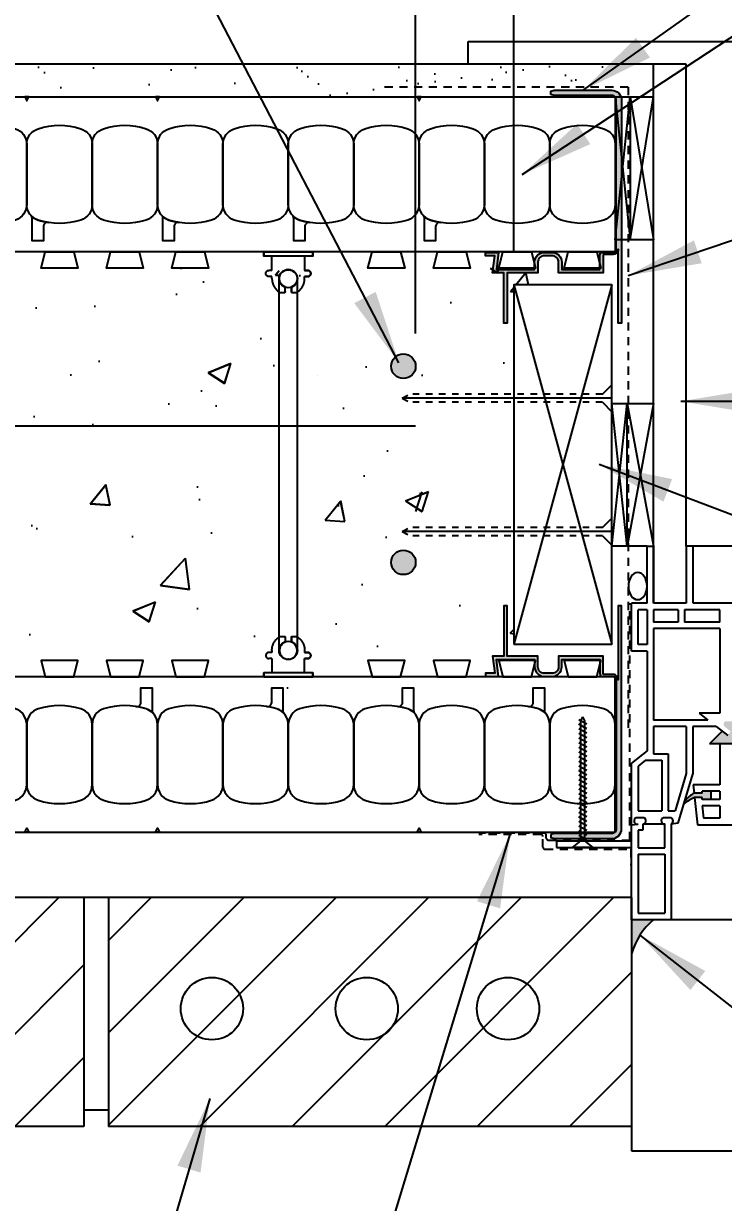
# Model space of a CAD drawing. Header units: inches. Extents: x 47.3 to 95.3, y 146.1 to 209.2.
# Drawn here: x 61.77 to 72.48, y 181.73 to 199.76 of the extents above; entities that cross this region are included whole.
import ezdxf

# ---------------------------------------------------------------- set-up
doc = ezdxf.new("R2010")
doc.units = ezdxf.units.IN
doc.header["$LTSCALE"] = 0.5
doc.header["$MEASUREMENT"] = 0
doc.linetypes.add('DASHED2', pattern=[0.375, 0.25, -0.125])
doc.linetypes.add('HIDDEN2', pattern=[0.1875, 0.125, -0.0625])
for name, color, linetype in [('HATCH', 12, 'Continuous'), ('LINE18', 9, 'Continuous'), ('line25', 2, 'Continuous'), ('LINE3', 3, 'Continuous'), ('LINE50', 5, 'Continuous'), ('LINE9', 9, 'Continuous'), ('TEXT', 4, 'Continuous')]:
    doc.layers.add(name, color=color, linetype=linetype)
doc.styles.add('DIM', font='romans.shx', dxfattribs={"width": 0.7})
doc.dimstyles.new('ext_12', dxfattribs={"dimscale": 12, "dimtxt": 0.075, "dimasz": 0.09375, "dimexe": 0.09375, "dimexo": 0.0625, "dimgap": 0.0625, "dimtad": 1, "dimdec": 1, "dimzin": 2, "dimdsep": 46, "dimlunit": 4, "dimtxsty": 'DIM', "dimcen": 0.09, "dimdle": 0.09375, "dimclrt": 4, "dimadec": 0, "dimazin": 0, "dimtfac": 1, "dimtdec": 1, "dimtmove": 2, "dimatfit": 3, "dimfxl": 0, "dimfrac": 2, "dimtolj": 1, "dimtzin": 0, "dimarcsym": 0})
doc.dimstyles.new('ext_8', dxfattribs={"dimscale": 8, "dimtxt": 0.09375, "dimasz": 0.09375, "dimexe": 0.09375, "dimexo": 0.0625, "dimgap": 0.0625, "dimtad": 1, "dimdec": 6, "dimzin": 3, "dimdsep": 46, "dimlunit": 4, "dimtxsty": 'DIM', "dimcen": 0.09, "dimdle": 0.09375, "dimclrt": 4, "dimadec": 0, "dimazin": 0, "dimtfac": 1, "dimtdec": 6, "dimtmove": 2, "dimatfit": 3, "dimfxl": 0, "dimfrac": 2, "dimtolj": 1, "dimtzin": 0, "dimarcsym": 0})

# ---------------------------------------------------------------- blocks, each defined once
blk = doc.blocks.new('*D3')
at = {"layer": 'Defpoints', "color": 0}
for p in [(69.271, 200.592), (69.271, 195.763), (67.771, 194.516)]:
    blk.add_point(p, dxfattribs=at)
at = {"layer": 'TEXT', "color": 0, "lineweight": -2}
for p, q in [((67.771, 195.016), (67.771, 201.342)), ((69.271, 196.263), (69.271, 201.342)), ((67.021, 200.592), (66.271, 200.592)), ((67.771, 200.592), (69.271, 200.592)), ((70.021, 200.592), (70.771, 200.592))]:
    blk.add_line(p, q, dxfattribs=at)
at = {"layer": 'TEXT', "color": 0}
for points in [[(67.021, 200.717), (67.021, 200.467), (67.771, 200.592)], [(70.021, 200.717), (70.021, 200.467), (69.271, 200.592)]]:
    blk.add_solid(points, dxfattribs=at)
at = {"layer": 'TEXT', "color": 4, "insert": (69.604, 202.903), "char_height": 0.75, "attachment_point": 5, "style": 'DIM'}
blk.add_mtext('\\A1;1 1/2"(38mm)\\PMIN. COVER', dxfattribs=at)
blk = doc.blocks.new('WEB_6_CENTRE_TOP')
for p, q in [((5.688, 0.141), (0, 0.141)), ((5.688, -0.141), (0, -0.141))]:
    blk.add_line(p, q)
for centre in [(0, 0), (5.688, 0)]:
    blk.add_circle(centre, 0.141)
blk = doc.blocks.new('Connector')
blk.add_point((0.271, 0))
at = {"layer": 'LINE9'}
for p, q in [((0, 0.375), (0, -0.375)), ((0.062, -0.375), (0.062, 0.375)), ((0.281, 0.25), (0.062, 0.25))]:
    blk.add_line(p, q, dxfattribs=at)
for points, weights in [([(0.007, 0.375), (0.004, 0.375), (0, 0.375)], [1, 0.972587069138, 0.950305488115]), ([(0.327, 0.343), (0.308, 0.343), (0.281, 0.317), (0.281, 0.297)], [1, 0.85355339, 0.85355339, 1]), ([(0.328, 0.343), (0.327, 0.343), (0.327, 0.343)], [1, 0.70710678, 1]), ([(0.375, 0.297), (0.375, 0.317), (0.348, 0.343), (0.329, 0.343)], [1, 0.85355339, 0.85355339, 1]), ([(0.406, 0.25), (0.546, 0.25), (0.619, 0.131)], [0.958404415409, 0.794674173519, 0.864651571113]), ([(0.619, 0.052), (0.612, 0.049), (0.604, 0.049)], [0.83615024178, 0.892081430621, 1]), ([(0.619, -0.131), (0.546, -0.25), (0.406, -0.25)], [0.864651574428, 0.794674169686, 0.958404415195]), ([(0.604, -0.049), (0.612, -0.049), (0.619, -0.052)], [1, 0.89208144177, 0.836150253337]), ([(0.281, -0.297), (0.281, -0.317), (0.308, -0.343), (0.327, -0.343)], [1, 0.85355339, 0.85355339, 1]), ([(0.327, -0.343), (0.281, -0.343), (0.281, -0.297)], [1, 0.70710678, 1]), ([(0.329, -0.343), (0.348, -0.343), (0.375, -0.317), (0.375, -0.297)], [1, 0.85355339, 0.85355339, 1]), ([(0.375, -0.297), (0.375, -0.343), (0.329, -0.343)], [1, 0.70710678, 1]), ([(0, -0.375), (0.004, -0.375), (0.007, -0.375)], [0.950305488115, 0.972587069138, 1])]:
    blk.add_rational_spline(points, weights, degree=2, dxfattribs=at)
for points, degree in [([(0, 0.375), (0.002, 0.375), (0.005, 0.375), (0.007, 0.375)], 3), ([(0.007, 0.375), (0.021, 0.375), (0.051, 0.375), (0.062, 0.375), (0.062, 0.375)], 3), ([(0.281, 0.25), (0.281, 0.297)], 1), ([(0.327, 0.343), (0.327, 0.343), (0.328, 0.343), (0.328, 0.343)], 3), ([(0.328, 0.343), (0.329, 0.343), (0.329, 0.343), (0.329, 0.343)], 3), ([(0.375, 0.25), (0.375, 0.297)], 1), ([(0.406, 0.25), (0.375, 0.25)], 1), ([(0.406, 0.25), (0.406, 0.25)], 1), ([(0.406, 0.25), (0.406, 0.25)], 1), ([(0.406, 0.25), (0.406, 0.25)], 1), ([(0.406, 0.25), (0.406, 0.25)], 1), ([(0.406, 0.25), (0.406, 0.25)], 1), ([(0.406, 0.25), (0.406, 0.25)], 1), ([(0.406, 0.25), (0.406, 0.25)], 1), ([(0.406, 0.25), (0.406, 0.25)], 1), ([(0.406, 0.25), (0.406, 0.25)], 1), ([(0.406, 0.25), (0.406, 0.25)], 1), ([(0.406, 0.25), (0.406, 0.25)], 1), ([(0.406, 0.25), (0.406, 0.25)], 1), ([(0.406, 0.25), (0.406, 0.25)], 1), ([(0.406, 0.25), (0.406, 0.25)], 1), ([(0.406, 0.25), (0.406, 0.25)], 1), ([(0.406, 0.25), (0.406, 0.25)], 1), ([(0.406, 0.25), (0.406, 0.25)], 1), ([(0.406, 0.25), (0.406, 0.25)], 1), ([(0.406, 0.25), (0.406, 0.25)], 1), ([(0.406, 0.25), (0.406, 0.25)], 1), ([(0.406, 0.25), (0.406, 0.25)], 1), ([(0.406, 0.25), (0.406, 0.25)], 1), ([(0.406, 0.25), (0.406, 0.25)], 1), ([(0.406, 0.25), (0.406, 0.25)], 1), ([(0.604, 0.049), (0.532, 0.049)], 1), ([(0.532, 0.049), (0.532, 0.049)], 1), ([(0.532, 0.049), (0.532, 0.049)], 1), ([(0.532, 0.049), (0.532, 0.049)], 1), ([(0.532, 0.049), (0.532, 0.049)], 1), ([(0.532, 0.049), (0.532, 0.049)], 1), ([(0.532, 0.049), (0.532, 0.049)], 1), ([(0.532, 0.049), (0.532, 0.049)], 1), ([(0.532, 0.049), (0.532, 0.049)], 1), ([(0.532, 0.049), (0.532, 0.049)], 1), ([(0.532, 0.049), (0.532, 0.049)], 1), ([(0.604, 0.049), (0.609, 0.049), (0.614, 0.05), (0.619, 0.052)], 3), ([(0.604, 0.049), (0.604, 0.049)], 1), ([(0.604, 0.049), (0.604, 0.049)], 1), ([(0.604, 0.049), (0.604, 0.049)], 1), ([(0.604, 0.049), (0.604, 0.049)], 1), ([(0.619, 0.131), (0.619, 0.052)], 1), ([(0.619, 0.131), (0.619, 0.131)], 1), ([(0.619, 0.131), (0.619, 0.131)], 1), ([(0.619, 0.131), (0.619, 0.131)], 1), ([(0.619, 0.131), (0.619, 0.131)], 1), ([(0.532, -0.049), (0.604, -0.049)], 1), ([(0.604, -0.049), (0.58, -0.049), (0.556, -0.049), (0.532, -0.049)], 3), ([(0.532, -0.049), (0.532, -0.049)], 1), ([(0.532, -0.049), (0.532, -0.049)], 1), ([(0.532, -0.049), (0.532, -0.049)], 1), ([(0.532, -0.049), (0.532, -0.049)], 1), ([(0.619, -0.052), (0.614, -0.05), (0.609, -0.049), (0.604, -0.049)], 3), ([(0.604, -0.049), (0.604, -0.049)], 1), ([(0.604, -0.049), (0.604, -0.049)], 1), ([(0.604, -0.049), (0.604, -0.049)], 1), ([(0.604, -0.049), (0.604, -0.049)], 1), ([(0.604, -0.049), (0.604, -0.049)], 1), ([(0.604, -0.049), (0.604, -0.049)], 1), ([(0.604, -0.049), (0.604, -0.049)], 1), ([(0.604, -0.049), (0.604, -0.049)], 1), ([(0.619, -0.052), (0.619, -0.131)], 1), ([(0.619, -0.131), (0.619, -0.131)], 1), ([(0.619, -0.131), (0.619, -0.131)], 1), ([(0.619, -0.131), (0.619, -0.131)], 1), ([(0.619, -0.131), (0.619, -0.131)], 1), ([(0.062, -0.25), (0.281, -0.25)], 1), ([(0.281, -0.297), (0.281, -0.25)], 1), ([(0.281, -0.25), (0.281, -0.297)], 1), ([(0.328, -0.343), (0.328, -0.343), (0.327, -0.343), (0.327, -0.343)], 3), ([(0.329, -0.343), (0.329, -0.343), (0.329, -0.343), (0.328, -0.343)], 3), ([(0.375, -0.25), (0.375, -0.297)], 1), ([(0.375, -0.297), (0.375, -0.25)], 1), ([(0.406, -0.25), (0.375, -0.25)], 1), ([(0.406, -0.25), (0.406, -0.25)], 1), ([(0.406, -0.25), (0.406, -0.25)], 1), ([(0.406, -0.25), (0.406, -0.25)], 1), ([(0.406, -0.25), (0.406, -0.25)], 1), ([(0.406, -0.25), (0.406, -0.25)], 1), ([(0.406, -0.25), (0.406, -0.25)], 1), ([(0.406, -0.25), (0.406, -0.25)], 1), ([(0.406, -0.25), (0.406, -0.25)], 1), ([(0.406, -0.25), (0.406, -0.25)], 1), ([(0.406, -0.25), (0.406, -0.25)], 1), ([(0.406, -0.25), (0.406, -0.25)], 1), ([(0.007, -0.375), (0.005, -0.375), (0.002, -0.375), (0, -0.375)], 3), ([(0.062, -0.375), (0.062, -0.375), (0.051, -0.375), (0.021, -0.375), (0.007, -0.375)], 3)]:
    blk.add_open_spline(points, degree=degree, dxfattribs=at)
for points, weights, knots in [([(0.062, 0.375), (0.062, 0.375), (0.046, 0.375), (0.03, 0.375), (0.007, 0.375)], [0.868718858569, 0.861102746415, 1, 0.861102734288, 0.868718859898], [0, 0, 0, 0.5, 0.5, 1, 1, 1]), ([(0.532, 0.049), (0.472, 0.203), (0.333, 0.113), (0.157, 0), (0.333, -0.113), (0.472, -0.203), (0.532, -0.049)], [0.899508922286, 0.599718215298, 1, 0.54226024, 1, 0.599718224335, 0.899508908749], [0, 0, 0, 0.318112, 0.318112, 0.681888, 0.681888, 1, 1, 1]), ([(0.007, -0.375), (0.03, -0.375), (0.046, -0.375), (0.062, -0.375), (0.062, -0.375)], [0.868718859319, 0.861102739573, 1, 0.861102742958, 0.868718858948], [0, 0, 0, 0.5, 0.5, 1, 1, 1])]:
    blk.add_rational_spline(points, weights, degree=2, knots=knots, dxfattribs=at)
blk = doc.blocks.new('Easy-Buck')
at = {"layer": 'LINE9'}
blk.add_hatch(color=256, dxfattribs=at).paths.add_polyline_path([(-0.958, -2.402), (-0.958, -2.452), (-0.908, -2.467), (-0.028, -2.467, 0.414214), (0.122, -2.317), (0.122, 1.093), (0.072, 1.093), (0.072, -0.038, 0.414214), (-0.008, 0.043), (-0.158, 0.043), (-0.158, 0.323), (-0.842, 0.323), (-0.842, 0.162, -0.414214), (-0.942, 0.062), (-1.058, 0.062, -0.414214), (-1.158, 0.162), (-1.158, 0.323), (-1.628, 0.323), (-1.628, 1.093), (-1.678, 1.093), (-1.678, 0.323), (-1.85, 0.323), (-1.815, 0.062), (-1.958, 0.062), (-1.958, 0.012), (-1.758, 0.012), (-1.792, 0.273), (-1.208, 0.273), (-1.208, 0.162, 0.414214), (-1.058, 0.012), (-0.942, 0.012, 0.414214), (-0.792, 0.162), (-0.792, 0.273), (-0.208, 0.273), (-0.208, 0.053, 0.184483), (-0.192, 0.012), (-0.008, 0.012, -0.414214), (0.042, -0.038), (0.042, -2.317, -0.414214), (-0.028, -2.388), (-0.908, -2.388)])
blk.add_lwpolyline([(-0.958, -2.402), (-0.958, -2.452), (-0.908, -2.467), (-0.028, -2.467, 0.414214), (0.122, -2.317), (0.122, 1.093), (0.072, 1.093), (0.072, -0.038, 0.414214), (-0.008, 0.043), (-0.148, 0.043, -0.414214), (-0.158, 0.053), (-0.158, 0.323), (-0.842, 0.323), (-0.842, 0.162, -0.414214), (-0.942, 0.062), (-1.058, 0.062, -0.414214), (-1.158, 0.162), (-1.158, 0.323), (-1.628, 0.323), (-1.628, 1.093), (-1.678, 1.093), (-1.678, 0.323), (-1.85, 0.323), (-1.815, 0.062), (-1.958, 0.062), (-1.958, 0.012), (-1.758, 0.012), (-1.792, 0.273), (-1.208, 0.273), (-1.208, 0.162, 0.414214), (-1.058, 0.012), (-0.942, 0.012, 0.414214), (-0.792, 0.162), (-0.792, 0.273), (-0.208, 0.273), (-0.208, 0.053, 0.184483), (-0.192, 0.012), (-0.008, 0.012, -0.414214), (0.042, -0.038), (0.042, -2.317, -0.414214), (-0.028, -2.388), (-0.908, -2.388)], format="xyb", close=True, dxfattribs=at)

msp = doc.modelspace()

# ---------------------------------------------------------------- hatches: boundary and pattern name
at = {"layer": 'HATCH'}
h = msp.add_hatch(dxfattribs=at)
h.set_pattern_fill('AR-SAND', color=256, scale=0.5, style=0)
h.set_pattern_definition([(37.5, (15.678, 40.5089), (-0.0314967, 0.963412), [0, -0.76, 0, -0.85, 0, -0.8125]), (7.5, (15.678, 40.5089), (0.884888, 1.411073), [0, -0.41, 0, -0.685, 0, -0.2625]), (327.5, (15.063, 40.5089), (1.557071, 0.0028295), [0, -0.25, 0, -0.9, 0, -1.175]), (317.5, (15.063, 40.5089), (1.503063, 0.438838), [0, -0.125, 0, -0.59, 0, -0.675])])
h.paths.add_polyline_path([(70.7110623, 199.141024), (56.4151831, 199.141024), (56.4151831, 198.641024), (69.8253142, 198.641024), (70.7110623, 198.641024)])
h.paths.add_polyline_path([(56.4151831, 199.141024), (49.2003142, 199.141024), (49.2003142, 198.641024), (56.4151831, 198.641024)])
h = msp.add_hatch(dxfattribs=at)
h.set_pattern_fill('AR-CONC', color=256, scale=0.5, angle=1, style=0)
h.set_pattern_definition([(51, (15.678, 40.509), (3.59123, -0.251123), [0.375, -4.125]), (356, (15.678, 40.509), (-0.75929, 3.74828), [0.3, -3.3]), (101.4514, (15.9772, 40.488), (2.831944, 3.497155), [0.3187, -3.50571]), (47.1842, (15.6605, 41.5087), (5.34984, -0.73434), [0.5625, -6.1875]), (97.6356, (16.1063, 41.4475), (4.5876, 4.9514), [0.47805, -5.25856]), (352.1842, (15.6605, 41.5087), (4.5876, 4.95141), [0.45, -4.95]), (22, (16.1648, 41.2675), (3.019214, -1.9607), [0.375, -4.125]), (327, (16.1648, 41.2675), (1.15311, 3.64643), [0.3, -3.3]), (72.4514, (16.4164, 41.104), (4.17233, 1.68573), [0.3187, -3.50571]), (38.5, (15.678, 40.5089), (0.031741, 1.665277), [0, -3.26, 0, -3.35, 0, -3.3125]), (8.5, (15.678, 40.5089), (1.28073, 1.994714), [0, -1.91, 0, -3.185, 0, -1.2625]), (328.5, (14.5631, 40.4894), (2.670674, -0.066175), [0, -1.25, 0, -3.9, 0, -5.175]), (318.5, (14.0632, 40.4807), (2.90675, 0.55134), [0, -1.625, 0, -2.59, 0, -3.675])])
h.paths.add_polyline_path([(68.7003142, 191.516024, -1), (67.9503142, 191.516024, -1)], flags=16)
h.paths.add_polyline_path([(67.9503142, 194.516024, -1), (68.7003142, 194.516024, -1)], flags=16)
h.paths.add_polyline_path([(57.9661912, 192.4327597), (57.9661912, 190.016024), (65.6849412, 190.016024), (65.6849412, 192.4327597)])
h.paths.add_polyline_path([(57.9661912, 193.5992884), (57.9661912, 192.4327597), (65.6849412, 192.4327597), (65.6849412, 192.6683897, -0.3056146846), (65.4505662, 193.016024, -0.3056146846), (65.6849412, 193.3636583), (65.6849412, 193.5992884)])
h.paths.add_polyline_path([(65.6849412, 193.5992884), (65.6849412, 196.016024), (57.9661912, 196.016024), (57.9661912, 193.5992884)])
h.paths.add_polyline_path([(57.6849412, 193.5992884), (57.6849412, 196.016024), (49.9661912, 196.016024), (49.9661912, 193.5992884)])
h.paths.add_polyline_path([(57.6849412, 192.4327597), (57.6849412, 193.5992884), (49.9661912, 193.5992884), (49.9661912, 193.3636583, -0.3056146846), (50.2005662, 193.016024, -0.3056146846), (49.9661912, 192.6683897), (49.9661912, 192.4327597)])
h.paths.add_polyline_path([(57.6849412, 190.016024), (57.6849412, 192.4327597), (49.9661912, 192.4327597), (49.9661912, 190.016024)])
h.paths.add_polyline_path([(49.6849412, 192.4327597), (49.2003142, 192.4327597), (49.2003142, 190.016024), (49.6849412, 190.016024)])
h.paths.add_polyline_path([(49.6849412, 196.016024), (49.2003142, 196.016024), (49.2003142, 193.5992884), (49.6849412, 193.5992884)])
edge = h.paths.add_edge_path()
edge.add_line((69.8253142, 190.2634859), (69.2707406, 190.2634859))
edge.add_line((69.2707406, 190.2634859), (69.2707406, 190.9210239))
edge.add_line((69.2707406, 190.9210239), (69.1115705, 190.9210183))
edge.add_line((69.1115705, 190.9210183), (68.8877, 191.0022365))
edge.add_line((68.8877, 191.0022365), (69.1121104, 191.0834546))
edge.add_line((69.1121104, 191.0834546), (69.2707406, 191.0834601))
edge.add_line((69.2707406, 191.0834601), (69.2707406, 194.8027538))
edge.add_line((69.2707406, 194.8027538), (69.1115705, 194.8027483))
edge.add_line((69.1115705, 194.8027483), (68.8877, 194.8839664))
edge.add_line((68.8877, 194.8839664), (69.1121104, 194.9651845))
edge.add_line((69.1121104, 194.9651845), (69.2707406, 194.9651901))
edge.add_line((69.2707406, 194.9651901), (69.2707406, 195.7634859))
edge.add_line((69.2707406, 195.7634859), (69.8253142, 195.7634859))
edge.add_line((69.8253142, 195.7634859), (69.8253142, 196.016024))
edge.add_line((69.8253142, 196.016024), (65.9661912, 196.016024))
edge.add_line((65.9661912, 196.016024), (65.9661912, 193.3636583))
edge.add_arc((65.8255662, 193.016024), 0.375, -67.97568716, 67.97568716, ccw=False)
edge.add_line((65.9661912, 192.6683897), (65.9661912, 190.016024))
edge.add_line((65.9661912, 190.016024), (69.8253142, 190.016024))
edge.add_line((69.8253142, 190.016024), (69.8253142, 190.2634859))
h = msp.add_hatch(dxfattribs=at)
h.set_pattern_fill('ANSI31', color=256, scale=8, style=0)
h.set_pattern_definition([(45, (15.4254, 40.5063), (-0.707107, 0.707107), [])])
h.paths.add_polyline_path([(62.6977761, 186.3884859), (54.6977761, 186.3884859), (54.6977761, 182.8884859), (62.6977761, 182.8884859)])
h.paths.add_polyline_path([(65.8006365, 186.3884859), (63.0727761, 186.3884859), (63.0727761, 182.8884859), (65.2436402, 182.8884859)])
h.paths.add_polyline_path([(71.0727761, 185.433215), (70.6595068, 186.1057344), (70.4845898, 186.3884859), (65.8006365, 186.3884859), (65.2436402, 182.8884859), (71.0727761, 182.8884859)])
h.paths.add_polyline_path([(71.0727761, 186.3884859), (70.4845898, 186.3884859), (70.6595068, 186.1057344), (71.0727761, 185.433215)])
h.paths.add_polyline_path([(49.2003142, 186.3884859), (49.2003142, 182.8884859), (54.3227761, 182.8884859), (54.3227761, 186.3884859)])
h = msp.add_hatch(color=7, dxfattribs=at)
h.dxf.hatch_style = 1
h.paths.add_polyline_path([(71.4105036, 186.0511913), (71.0727761, 186.0511839), (71.0727761, 185.5272105, -0.1516383051)])
at = {"layer": 'LINE3'}
for points in [[(67.7707406, 194.516024, 1), (67.3957406, 194.516024, 1)], [(67.7707406, 191.516024, 1), (67.3957406, 191.516024, 1)]]:
    msp.add_hatch(color=256, dxfattribs=at).paths.add_polyline_path(points)
at = {"layer": 'LINE9'}
h = msp.add_hatch(color=0, dxfattribs=at)
h.paths.add_polyline_path([(75.08181, 187.7452195, 0.5043242544), (75.0834626, 187.8293488), (74.9951728, 187.8983355), (75.2189236, 187.8983355), (75.336417, 188.0158289), (74.586041, 188.0158289), (74.7035344, 187.8983355), (74.8389228, 187.8983355), (74.7500525, 187.8288952, 0.4999166542), (74.7522856, 187.7452195)])
h.paths.add_polyline_path([(75.4107504, 188.8908289), (75.2556459, 189.0459333), (75.2556459, 189.0158289), (75.1556459, 189.0158289), (75.1556459, 189.0783289), (74.9993959, 189.0783289), (74.9993959, 189.0158289), (74.8993959, 189.0158289), (74.8993959, 189.0459333), (74.7442915, 188.8908289)])
h.paths.add_polyline_path([(74.4762709, 189.9845789), (74.3806459, 190.0802039), (74.3806459, 190.0470789), (74.2806459, 190.0470789), (74.2806459, 190.1095789), (74.2806459, 190.3220789), (74.0714961, 190.3220789), (74.0714961, 190.2078114), (74.1310045, 190.2424686), (74.1813309, 190.1560553), (74.0341134, 190.0703171), (73.9483752, 189.9845789)])
h.paths.add_polyline_path([(73.1599287, 188.7408289), (72.9274142, 188.9733434), (72.7898162, 188.8658289), (72.7456713, 188.9313355), (72.8345416, 189.0007758, 0.4999166542), (72.8323085, 189.0844516), (72.5027841, 189.0844516, 0.5043242544), (72.5011315, 189.0003222), (72.5894213, 188.9313355), (72.5452764, 188.8658289), (72.4572821, 188.9345847), (72.2635262, 188.7408289), (72.4214611, 188.7408289)])
h.paths.add_polyline_path([(72.2866076, 187.8908289), (72.2866076, 188.0158289), (72.1517541, 188.0158289), (72.1517541, 187.9845789), (72.0308393, 187.9845789, 0.0777667154), (71.8909884, 187.8756034), (71.8771323, 187.8290445, -0.0313551349), (72.0374083, 187.9220789), (72.1517541, 187.9220789), (72.1517541, 187.8908289)])

# ---------------------------------------------------------------- linework, layer by layer
at = {"layer": 'HATCH', "color": 6, "linetype": 'DASHED2'}
for p, q in [((71.0217318, 198.786299), (67.2563976, 198.786299)), ((71.0217318, 198.786299), (71.0217318, 188.8908406)), ((71.0484105, 187.2689332), (71.0484105, 190.8908406)), ((69.687416, 187.3544158), (68.739725, 187.3544158)), ((69.7374452, 187.3740864), (68.7530702, 187.3740864)), ((69.7686952, 187.3001832), (69.7686952, 187.3428364)), ((69.718666, 187.159206), (69.718666, 187.3231658)), ((69.7999452, 187.2689332), (71.0484105, 187.2689332)), ((69.749916, 187.127956), (71.0625786, 187.127956)), ((71.0625786, 187.127956), (71.0625786, 186.877956))]:
    msp.add_line(p, q, dxfattribs=at)
at = {"layer": 'HATCH'}
for p, q in [((70.8227761, 198.6384859), (71.0537649, 196.4509859)), ((70.8227761, 196.4509859), (71.0537649, 198.6384859)), ((71.0537649, 198.6384859), (71.4097538, 196.4509859)), ((71.0537649, 196.4509859), (71.4097538, 198.6384859)), ((64.1823143, 196.0120146), (64.1823143, 196.0120146)), ((65.6268593, 195.9090737), (65.6849412, 195.9807989)), ((65.6268593, 195.9090737), (65.6849412, 195.9050122)), ((65.9978556, 195.9004584), (65.9978556, 195.9004584)), ((64.5241644, 195.8049297), (64.5241644, 195.8049297)), ((69.2707406, 195.7634859), (70.7707406, 190.2634859)), ((70.7707406, 195.7634859), (69.2707406, 190.2634859)), ((64.1088353, 195.6181424), (64.1088353, 195.6181424)), ((61.9635159, 195.4081268), (61.9635159, 195.4081268)), ((62.8602028, 195.431533), (62.8602028, 195.431533)), ((65.3993674, 194.9352571), (65.3993674, 194.9352571)), ((62.9266941, 194.590889), (62.9266941, 194.590889)), ((64.5955684, 194.4175443), (64.9432624, 194.5580217)), ((64.8472889, 194.2541142), (64.943382, 194.5579833)), ((62.492616, 194.3839184), (62.492616, 194.3839184)), ((64.5955685, 194.4175442), (64.8471696, 194.2541525)), ((65.597368, 194.5247142), (65.597368, 194.5247142)), ((66.2744143, 194.3765172), (66.2744143, 194.3765172)), ((67.011985, 194.5037737), (67.011985, 194.5037737)), ((64.4924234, 194.1396528), (64.4924234, 194.1396528)), ((70.7707406, 194.0270308), (67.564187, 194.0270308)), ((63.9924943, 193.9377658), (63.9924943, 193.9377658)), ((64.7171254, 193.9057442), (64.7171254, 193.9057442)), ((66.6631682, 193.871591), (66.6631682, 193.871591)), ((71.0037649, 191.7658406), (70.7707406, 193.9458127)), ((70.7707406, 191.7658406), (71.0037649, 193.9458127)), ((71.0037649, 193.9458127), (71.4097538, 191.7658406)), ((71.4097538, 193.9458127), (71.0037649, 191.7658406)), ((61.9317749, 193.7428499), (61.9317749, 193.7428499)), ((62.8281051, 193.6234282), (62.8281051, 193.6234282)), ((67.3391627, 193.2190711), (67.3391627, 193.2190711)), ((66.9802439, 192.8384968), (66.9802439, 192.8384968)), ((62.8117957, 192.4327597), (63.0309126, 192.7033466)), ((63.0858359, 192.4327597), (63.031031, 192.7033091)), ((64.4324113, 192.6677324), (64.4324113, 192.6677324)), ((67.6147825, 192.4568437), (67.9624764, 192.5973212)), ((67.7737748, 192.2934113), (67.8698678, 192.5972804)), ((67.8350433, 192.5684124), (67.8350433, 192.5684124)), ((62.7949175, 192.4119168), (62.8117957, 192.4327597)), ((62.7949176, 192.4119168), (63.0941868, 192.3909899)), ((63.0943048, 192.3909524), (63.0858359, 192.4327597)), ((64.4606824, 192.474376), (64.4606824, 192.474376)), ((66.3861481, 192.1607935), (66.6221432, 192.4522233)), ((66.6855351, 192.1398263), (66.6222613, 192.452183)), ((67.6147825, 192.4568437), (67.8663837, 192.293452)), ((66.5864107, 192.381803), (66.5864107, 192.381803)), ((61.9000339, 192.0775731), (61.9000339, 192.0775731)), ((61.9764433, 192.0323709), (61.9764433, 192.0323709)), ((66.3861481, 192.1607935), (66.6854174, 192.1398666)), ((63.4363952, 191.91103), (63.4363952, 191.91103)), ((64.6471171, 191.9661961), (64.6471171, 191.9661961)), ((67.317791, 191.9000214), (67.317791, 191.9000214)), ((70.7707406, 191.9864685), (67.564187, 191.9864685)), ((63.8656251, 191.16333), (64.2479247, 191.5759477)), ((64.3115633, 191.1020847), (64.2480435, 191.5758973)), ((63.8656251, 191.16333), (64.3114448, 191.1021351)), ((66.9485029, 191.17322), (66.9485029, 191.17322)), ((63.4424551, 190.7711141), (63.7901491, 190.9115915)), ((63.4424552, 190.771114), (63.6940563, 190.6077223)), ((63.6941728, 190.6076849), (63.7902658, 190.911554)), ((64.4289413, 190.8090991), (64.4289413, 190.8090991)), ((61.8682929, 190.4122962), (61.8682929, 190.4122962)), ((66.5543131, 190.5736982), (66.5543131, 190.5736982)), ((65.3056806, 190.3870888), (65.3056806, 190.3870888)), ((67.1848236, 190.2326038), (67.1848236, 190.2326038))]:
    msp.add_line(p, q, dxfattribs=at)
at = {"layer": 'HATCH', "color": 6, "linetype": 'DASHED2'}
for centre, start, end in [((69.687416, 187.3231658), 0, 90), ((69.7374452, 187.3428364), 0, 90), ((69.749916, 187.159206), 180, 270), ((69.7999452, 187.3001832), 180, 270)]:
    msp.add_arc(centre, 0.03125, start, end, dxfattribs=at)
at = {"layer": 'HATCH'}
msp.add_arc((72.085642, 185.2452062), 1.0513913, 129.95143272, 164.44161627, dxfattribs=at)
at = {"layer": 'LINE18'}
for p, q in [((70.6270224, 194.0895308), (70.7707406, 194.233249)), ((70.6270224, 193.9645308), (70.7707406, 193.8208127)), ((70.6270224, 192.0489685), (70.7707406, 192.1926867)), ((70.6270224, 191.9239685), (70.7707406, 191.7802504))]:
    msp.add_line(p, q, dxfattribs=at)
at = {"layer": 'LINE18', "linetype": 'HIDDEN2'}
for p, q in [((67.564187, 194.0270308), (67.6836956, 194.0895308)), ((67.564187, 194.0270308), (67.6836956, 193.9645308)), ((70.6270224, 194.0895308), (67.6836956, 194.0895308)), ((70.6270224, 193.9645308), (67.6836956, 193.9645308)), ((67.564187, 191.9864685), (67.6836956, 192.0489685)), ((70.6270224, 192.0489685), (67.6836956, 192.0489685)), ((67.564187, 191.9864685), (67.6836956, 191.9239685)), ((70.6270224, 191.9239685), (67.6836956, 191.9239685))]:
    msp.add_line(p, q, dxfattribs=at)
at = {"layer": 'line25'}
for p, q in [((70.8227761, 196.2634859), (49.1977761, 196.2634859)), ((70.8227761, 189.7634859), (49.2003142, 189.7634859)), ((65.8020254, 189.5950316), (65.8227761, 189.5950316)), ((71.0727761, 186.3884859), (49.2003142, 186.3884859)), ((62.6977761, 186.3884859), (62.6977761, 182.8884859)), ((63.0727761, 186.3884859), (63.0727761, 182.8884859)), ((63.0727761, 186.3884859), (63.0727761, 182.8884859)), ((71.0727761, 186.3884859), (71.0727761, 182.8884859)), ((63.0727761, 183.1384859), (62.6977761, 183.1384859)), ((62.6977761, 182.8884859), (54.6977761, 182.8884859)), ((71.0727761, 182.8884859), (63.0727761, 182.8884859))]:
    msp.add_line(p, q, dxfattribs=at)
for points in [[(62.5416101, 196.2634859), (62.6039421, 196.0134859), (62.0416101, 196.0134859), (62.1039421, 196.2634859)], [(63.5416101, 196.2634859), (63.6039421, 196.0134859), (63.0416101, 196.0134859), (63.1039421, 196.2634859)], [(64.5416101, 196.2634859), (64.6039421, 196.0134859), (64.0416101, 196.0134859), (64.1039421, 196.2634859)], [(67.5416101, 196.2634859), (67.6039421, 196.0134859), (67.0416101, 196.0134859), (67.1039421, 196.2634859)], [(68.5416101, 196.2634859), (68.6039421, 196.0134859), (68.0416101, 196.0134859), (68.1039421, 196.2634859)], [(69.5416101, 196.2634859), (69.6039421, 196.0134859), (69.0416101, 196.0134859), (69.1039421, 196.2634859)], [(70.5416101, 196.2634859), (70.6039421, 196.0134859), (70.0416101, 196.0134859), (70.1039421, 196.2634859)], [(69.2707406, 190.2634859), (70.7707406, 190.2634859), (70.7707406, 195.7634859), (69.2707406, 195.7634859)], [(62.5416101, 189.7634859), (62.6039421, 190.0134859), (62.0416101, 190.0134859), (62.1039421, 189.7634859)], [(63.5416101, 189.7634859), (63.6039421, 190.0134859), (63.0416101, 190.0134859), (63.1039421, 189.7634859)], [(64.5416101, 189.7634859), (64.6039421, 190.0134859), (64.0416101, 190.0134859), (64.1039421, 189.7634859)], [(67.5416101, 189.7634859), (67.6039421, 190.0134859), (67.0416101, 190.0134859), (67.1039421, 189.7634859)], [(68.5416101, 189.7634859), (68.6039421, 190.0134859), (68.0416101, 190.0134859), (68.1039421, 189.7634859)], [(69.5416101, 189.7634859), (69.6039421, 190.0134859), (69.0416101, 190.0134859), (69.1039421, 189.7634859)], [(70.5416101, 189.7634859), (70.6039421, 190.0134859), (70.0416101, 190.0134859), (70.1039421, 189.7634859)]]:
    msp.add_lwpolyline(points, close=True, dxfattribs=at)
for centre in [(64.654374, 184.6901147), (67.0234833, 184.6901147), (69.1834473, 184.6901147)]:
    msp.add_circle(centre, 0.4765505, dxfattribs=at)
at = {"layer": 'LINE3'}
msp.add_line((67.7707406, 193.5992884), (49.8826748, 193.5992884), dxfattribs=at)
for centre in [(67.5832406, 194.516024), (67.5832406, 191.516024)]:
    msp.add_circle(centre, 0.1875, dxfattribs=at)
at = {"layer": 'LINE50'}
for p, q in [((49.1977761, 198.6384859), (70.8227761, 198.6384859)), ((70.8227761, 198.6384859), (70.8227761, 196.2634859)), ((70.8227761, 187.3884859), (70.8227761, 189.7634859)), ((49.1977761, 187.3884859), (70.8227761, 187.3884859))]:
    msp.add_line(p, q, dxfattribs=at)
at = {"layer": 'LINE9'}
for p, q in [((68.5753142, 199.4822359), (79.8396019, 199.4822359)), ((68.5753142, 199.141024), (68.5753142, 199.4822359)), ((49.2003142, 199.141024), (71.9097538, 199.141024)), ((71.4097538, 190.8908406), (71.4097538, 199.1384859)), ((71.9097538, 191.7658406), (71.9097538, 199.1384859)), ((70.8227761, 198.6384859), (71.4097538, 198.6384859)), ((71.0537649, 198.6384859), (71.0537649, 196.4509859)), ((71.4097538, 196.4509859), (70.8227761, 196.4509859)), ((70.7707406, 193.9458127), (71.4097538, 193.9458127)), ((71.0037649, 191.7658406), (71.0037649, 193.9458127)), ((71.3097538, 191.7658406), (70.7707406, 191.7658406)), ((71.3097538, 190.8908406), (71.3097538, 191.7658406)), ((71.3097538, 191.7658406), (71.4097538, 191.7658406)), ((71.4097538, 191.7658406), (71.4097538, 190.8908406)), ((71.9097538, 191.7658406), (71.9097538, 190.8908406)), ((72.0097538, 191.7658406), (71.9097538, 191.7658406)), ((71.9097538, 191.7658406), (71.9097538, 190.8908406)), ((79.8396019, 191.7661422), (72.0097538, 191.7658406)), ((72.0097538, 191.7658406), (72.0097538, 190.8908406)), ((71.0727761, 190.1595906), (71.0727761, 190.8908406)), ((71.3097538, 190.8908406), (71.0727761, 190.8908406)), ((71.1727761, 190.2595906), (71.1727761, 190.7908406)), ((71.3097538, 190.7908406), (71.1727761, 190.7908406)), ((71.3097538, 190.7908406), (71.3097538, 190.2595906)), ((71.9097538, 190.8908406), (71.4097538, 190.8908406)), ((71.7847538, 190.7908406), (71.4097538, 190.7908406)), ((71.4097538, 190.7908406), (71.4097538, 190.6033406)), ((71.7847538, 190.7908406), (71.7847538, 190.6033406)), ((72.4214611, 190.7908406), (71.8847538, 190.7908406)), ((71.8847538, 190.7908406), (71.8847538, 190.6033406)), ((73.7847538, 190.8908406), (72.0134165, 190.8908406)), ((72.4214611, 190.6033406), (72.4214611, 190.7908406)), ((71.7847538, 190.6033406), (71.4097538, 190.6033406)), ((72.4214611, 190.6033406), (71.8847538, 190.6033406)), ((72.4214611, 190.5033406), (71.4097538, 190.5033406)), ((71.4097538, 190.5033406), (71.4097538, 189.1033406)), ((71.4097538, 190.5033406), (71.4097538, 190.1595906)), ((72.4214611, 190.5033406), (72.4214611, 189.2093332)), ((71.3097538, 190.2595906), (71.1727761, 190.2595906)), ((71.3097538, 190.1595906), (71.0727761, 190.1595906)), ((71.3097538, 190.1595906), (71.3097538, 188.6349828)), ((70.2969422, 189.0932344), (70.3281922, 189.1557344)), ((70.3594422, 189.0932344), (70.3281922, 189.1557344)), ((72.4214611, 189.2093332), (72.1056565, 189.2093332)), ((72.1056565, 189.2093332), (72.2413069, 189.1033406)), ((70.3906922, 189.0432937), (70.2656922, 189.1101273)), ((70.3906922, 188.972421), (70.2656922, 189.0392547)), ((70.3906922, 188.9015483), (70.2656922, 188.968382)), ((70.2969422, 187.2557344), (70.2969422, 189.0932344)), ((70.3594422, 187.2557344), (70.3594422, 189.0932344)), ((72.2413069, 189.1033406), (71.4097538, 189.1033406)), ((71.9097538, 189.0033406), (71.4097538, 189.0033406)), ((71.4097538, 189.0033406), (71.4097538, 188.5889541)), ((71.9097538, 189.0033406), (71.9097538, 188.2892415)), ((72.3692878, 189.0033406), (72.0097538, 189.0033406)), ((72.0097538, 189.0033406), (72.0097538, 188.274677)), ((72.3692878, 189.0033406), (72.5452764, 188.8658289)), ((70.3906922, 188.8306757), (70.2656922, 188.8975093)), ((70.3906922, 188.759803), (70.2656922, 188.8266367)), ((70.3906922, 188.759803), (70.2656922, 188.8266367)), ((72.4572821, 188.9345847), (72.2635262, 188.7408289)), ((70.3906922, 188.6889303), (70.2656922, 188.755764)), ((70.3906922, 188.6180577), (70.2656922, 188.6848913)), ((70.3906922, 188.547185), (70.2656922, 188.6140187)), ((71.3097538, 188.6349828), (71.0727761, 188.4456747)), ((72.4214611, 188.7408289), (72.2635262, 188.7408289)), ((73.9214611, 188.7408289), (72.4214611, 188.7408289)), ((72.4214611, 188.7408289), (72.4214611, 188.1158289)), ((70.3906922, 188.4763123), (70.2656922, 188.543146)), ((70.3906922, 188.4054397), (70.2656922, 188.4722733)), ((71.0727761, 187.2557344), (71.0727761, 188.4456747)), ((71.2871732, 188.4889541), (71.1727761, 188.3975688)), ((71.2871732, 188.4889541), (71.5347538, 188.4889541)), ((71.4097538, 188.5889541), (71.6347538, 188.5889541)), ((71.5347538, 188.4889541), (71.5347538, 187.7134859)), ((71.6347538, 188.5889541), (71.6347538, 187.7134859)), ((70.3906922, 188.334567), (70.2656922, 188.4014007)), ((70.3906922, 188.2636943), (70.2656922, 188.330528)), ((70.3906922, 188.1928217), (70.2656922, 188.2596553)), ((71.1727761, 188.3975688), (71.1727761, 187.7134859)), ((71.9097538, 188.2892415), (71.7384073, 187.7134859)), ((71.787623, 187.528277), (72.0097538, 188.274677)), ((70.3906922, 188.121949), (70.2656922, 188.1887827)), ((70.3906922, 188.0510763), (70.2656922, 188.11791)), ((72.0170443, 188.1158289), (72.0308393, 187.9845789)), ((72.4214611, 188.1158289), (72.0170443, 188.1158289)), ((70.3906922, 187.9802037), (70.2656922, 188.0470373)), ((70.3906922, 187.909331), (70.2656922, 187.9761647)), ((70.3906922, 187.8384583), (70.2656922, 187.905292)), ((72.1517541, 187.9845789), (72.0308393, 187.9845789)), ((72.0374083, 187.9220789), (72.0814207, 187.5033289)), ((72.1517541, 187.9220789), (72.0374083, 187.9220789)), ((72.4214611, 188.0158289), (72.1517541, 188.0158289)), ((72.1517541, 187.9845789), (72.1517541, 188.0158289)), ((72.1517541, 187.8908289), (72.1517541, 187.9220789)), ((72.4214611, 187.8908289), (72.1517541, 187.8908289)), ((72.2866076, 188.0158289), (72.2866076, 187.8908289)), ((72.4214611, 188.0158289), (72.4214611, 187.8908289)), ((70.3906922, 187.7675857), (70.2656922, 187.8344193)), ((70.3906922, 187.696713), (70.2656922, 187.7635467)), ((71.1727761, 187.7134859), (71.5347538, 187.7134859)), ((71.6347538, 187.7134859), (71.7384073, 187.7134859)), ((72.4214611, 187.7908289), (72.1517541, 187.7908289)), ((72.1517541, 187.7908289), (72.1714611, 187.6033289)), ((72.4214611, 187.7908289), (72.4214611, 187.6033289)), ((70.3906922, 187.6258403), (70.2656922, 187.692674)), ((70.3906922, 187.5549677), (70.2656922, 187.6218013)), ((70.3906922, 187.484095), (70.2656922, 187.5509287)), ((71.14559, 187.6134859), (71.260897, 187.6134859)), ((71.5608044, 187.6134859), (71.6761113, 187.6134859)), ((71.787623, 187.528277), (71.6772979, 187.5141987)), ((72.4214611, 187.6033289), (72.1714611, 187.6033289)), ((70.3906922, 187.4132223), (70.2656922, 187.480056)), ((70.3906922, 187.3423497), (70.2656922, 187.4091833)), ((70.3906922, 187.271477), (70.2656922, 187.3383107)), ((71.1687394, 187.5092699), (71.0727761, 187.4951916)), ((71.1727761, 187.4194049), (71.1727761, 187.1509859)), ((71.1727761, 187.4194049), (71.1727761, 187.1509859)), ((71.2451202, 187.4194049), (71.1727761, 187.4194049)), ((71.5879905, 187.5095446), (71.2451202, 187.5095446)), ((71.2451202, 187.5095446), (71.2451202, 187.4194049)), ((71.5835479, 187.1509859), (71.5835479, 187.5095446)), ((71.6772979, 187.5141987), (71.6772979, 186.0511839)), ((72.0814207, 187.5033289), (74.9526461, 187.5033289)), ((69.9227761, 187.2557344), (71.0727761, 187.2557344)), ((69.9227761, 187.2557344), (69.9227761, 187.1557344)), ((69.9227761, 187.1557344), (71.0727761, 187.1557344)), ((70.1719422, 187.1557344), (70.2969422, 187.2557344)), ((70.4844422, 187.1557344), (70.1719422, 187.1557344)), ((70.4844422, 187.1557344), (70.3594422, 187.2557344)), ((71.0727761, 186.0511839), (71.0727761, 187.3044091)), ((71.1727761, 187.1509859), (71.5835479, 187.1509859)), ((71.1727761, 187.0509859), (71.1727761, 186.1509859)), ((71.1727761, 187.0509859), (71.5835479, 187.0509859)), ((71.5835479, 187.0509859), (71.5835479, 186.1509859)), ((71.1727761, 186.1509859), (71.5835479, 186.1509859)), ((79.8396019, 186.051375), (71.0727761, 186.0511839)), ((71.0727761, 182.8884859), (71.0727761, 182.5134859)), ((71.0727761, 182.5134859), (79.8397854, 182.5134859))]:
    msp.add_line(p, q, dxfattribs=at)
for points in [[(61.7915261, 198.6384859), (61.8227761, 198.5740011), (61.8540261, 198.6384859)], [(63.7915261, 198.6384859), (63.8227761, 198.5740011), (63.8540261, 198.6384859)], [(67.7915261, 198.6384859), (67.8227761, 198.5740011), (67.8540261, 198.6384859)], [(61.7915261, 187.3884859), (61.8227761, 187.4529707), (61.8540261, 187.3884859)], [(63.7915261, 187.3884859), (63.8227761, 187.4529707), (63.8540261, 187.3884859)], [(67.7915261, 187.3884859), (67.8227761, 187.4529707), (67.8540261, 187.3884859)]]:
    msp.add_lwpolyline(points, close=True, dxfattribs=at)
for points in [[(61.6496992, 196.7525322, -0.1576707808), (60.995853, 196.7525322, -0.3253046293), (60.8227761, 196.9904036), (60.8227761, 197.9115682, -0.3253046293), (60.995853, 198.1494397, -0.1576707808), (61.6496992, 198.1494397, -0.3253046293), (61.8227761, 197.9115682), (61.8227761, 196.9904036, -0.3253046293)], [(62.6496992, 196.7525322, -0.1576707808), (61.995853, 196.7525322, -0.3253046293), (61.8227761, 196.9904036), (61.8227761, 197.9115682, -0.3253046293), (61.995853, 198.1494397, -0.1576707808), (62.6496992, 198.1494397, -0.3253046293), (62.8227761, 197.9115682), (62.8227761, 196.9904036, -0.3253046293)], [(63.6496992, 196.7525322, -0.1576707808), (62.995853, 196.7525322, -0.3253046293), (62.8227761, 196.9904036), (62.8227761, 197.9115682, -0.3253046293), (62.995853, 198.1494397, -0.1576707808), (63.6496992, 198.1494397, -0.3253046293), (63.8227761, 197.9115682), (63.8227761, 196.9904036, -0.3253046293)], [(64.6496992, 196.7525322, -0.1576707808), (63.995853, 196.7525322, -0.3253046293), (63.8227761, 196.9904036), (63.8227761, 197.9115682, -0.3253046293), (63.995853, 198.1494397, -0.1576707808), (64.6496992, 198.1494397, -0.3253046293), (64.8227761, 197.9115682), (64.8227761, 196.9904036, -0.3253046293)], [(65.6496992, 196.7525322, -0.1576707808), (64.995853, 196.7525322, -0.3253046293), (64.8227761, 196.9904036), (64.8227761, 197.9115682, -0.3253046293), (64.995853, 198.1494397, -0.1576707808), (65.6496992, 198.1494397, -0.3253046293), (65.8227761, 197.9115682), (65.8227761, 196.9904036, -0.3253046293)], [(66.6496992, 196.7525322, -0.1576707808), (65.995853, 196.7525322, -0.3253046293), (65.8227761, 196.9904036), (65.8227761, 197.9115682, -0.3253046293), (65.995853, 198.1494397, -0.1576707808), (66.6496992, 198.1494397, -0.3253046293), (66.8227761, 197.9115682), (66.8227761, 196.9904036, -0.3253046293)], [(67.6496992, 196.7525322, -0.1576707808), (66.995853, 196.7525322, -0.3253046293), (66.8227761, 196.9904036), (66.8227761, 197.9115682, -0.3253046293), (66.995853, 198.1494397, -0.1576707808), (67.6496992, 198.1494397, -0.3253046293), (67.8227761, 197.9115682), (67.8227761, 196.9904036, -0.3253046293)], [(68.6496992, 196.7525322, -0.1576707808), (67.995853, 196.7525322, -0.3253046293), (67.8227761, 196.9904036), (67.8227761, 197.9115682, -0.3253046293), (67.995853, 198.1494397, -0.1576707808), (68.6496992, 198.1494397, -0.3253046293), (68.8227761, 197.9115682), (68.8227761, 196.9904036, -0.3253046293)], [(69.6496992, 196.7525322, -0.1576707808), (68.995853, 196.7525322, -0.3253046293), (68.8227761, 196.9904036), (68.8227761, 197.9115682, -0.3253046293), (68.995853, 198.1494397, -0.1576707808), (69.6496992, 198.1494397, -0.3253046293), (69.8227761, 197.9115682), (69.8227761, 196.9904036, -0.3253046293)], [(70.6496992, 196.7525322, -0.1576707808), (69.995853, 196.7525322, -0.3253046293), (69.8227761, 196.9904036), (69.8227761, 197.9115682, -0.3253046293), (69.995853, 198.1494397, -0.1576707808), (70.6496992, 198.1494397, -0.3253046293), (70.8227761, 197.9115682), (70.8227761, 196.9904036, -0.3253046293)], [(61.995853, 196.7525322, 0.0372666955), (62.1495484, 196.7152024, 0.463035607), (62.0768586, 196.6535386), (62.0768586, 196.4319403), (61.9060269, 196.4319403), (61.9060269, 196.7780336, 0.189002358), (61.8893767, 196.8205076, 0.1284073578)], [(63.995853, 196.7525322, 0.0372666955), (64.1495484, 196.7152024, 0.463035607), (64.0768586, 196.6535386), (64.0768586, 196.4319403), (63.9060269, 196.4319403), (63.9060269, 196.7780336, 0.189002358), (63.8893767, 196.8205076, 0.1284073578)], [(65.995853, 196.7525322, 0.0372666955), (66.1495484, 196.7152024, 0.463035607), (66.0768586, 196.6535386), (66.0768586, 196.4319403), (65.9060269, 196.4319403), (65.9060269, 196.7780336, 0.189002358), (65.8893767, 196.8205076, 0.1284073578)], [(67.995853, 196.7525322, 0.0372666955), (68.1495484, 196.7152024, 0.463035607), (68.0768586, 196.6535386), (68.0768586, 196.4319403), (67.9060269, 196.4319403), (67.9060269, 196.7780336, 0.189002358), (67.8893767, 196.8205076, 0.1284073578)], [(63.6496992, 189.2744397, 0.0372666955), (63.4960038, 189.3117695, 0.463035607), (63.5686936, 189.3734332), (63.5686936, 189.5950316), (63.7395254, 189.5950316), (63.7395254, 189.2489383, 0.189002358), (63.7561755, 189.2064643, 0.1284073578)], [(65.6496992, 189.2744397, 0.0372666955), (65.4960038, 189.3117695, 0.463035607), (65.5686936, 189.3734332), (65.5686936, 189.5950316), (65.7395254, 189.5950316), (65.7395254, 189.2489383, 0.189002358), (65.7561755, 189.2064643, 0.1284073578)], [(67.6496992, 189.2744397, 0.0372666955), (67.4960038, 189.3117695, 0.463035607), (67.5686936, 189.3734332), (67.5686936, 189.5950316), (67.7395254, 189.5950316), (67.7395254, 189.2489383, 0.189002358), (67.7561755, 189.2064643, 0.1284073578)], [(69.6496992, 189.2744397, 0.0372666955), (69.4960038, 189.3117695, 0.463035607), (69.5686936, 189.3734332), (69.5686936, 189.5950316), (69.7395254, 189.5950316), (69.7395254, 189.2489383, 0.189002358), (69.7561755, 189.2064643, 0.1284073578)], [(61.6496992, 189.2744397, 0.1576707808), (60.995853, 189.2744397, 0.3253046293), (60.8227761, 189.0365682), (60.8227761, 188.1154036, 0.3253046293), (60.995853, 187.8775322, 0.1576707808), (61.6496992, 187.8775322, 0.3253046293), (61.8227761, 188.1154036), (61.8227761, 189.0365682, 0.3253046293)], [(62.6496992, 189.2744397, 0.1576707808), (61.995853, 189.2744397, 0.3253046293), (61.8227761, 189.0365682), (61.8227761, 188.1154036, 0.3253046293), (61.995853, 187.8775322, 0.1576707808), (62.6496992, 187.8775322, 0.3253046293), (62.8227761, 188.1154036), (62.8227761, 189.0365682, 0.3253046293)], [(63.6496992, 189.2744397, 0.1576707808), (62.995853, 189.2744397, 0.3253046293), (62.8227761, 189.0365682), (62.8227761, 188.1154036, 0.3253046293), (62.995853, 187.8775322, 0.1576707808), (63.6496992, 187.8775322, 0.3253046293), (63.8227761, 188.1154036), (63.8227761, 189.0365682, 0.3253046293)], [(64.6496992, 189.2744397, 0.1576707808), (63.995853, 189.2744397, 0.3253046293), (63.8227761, 189.0365682), (63.8227761, 188.1154036, 0.3253046293), (63.995853, 187.8775322, 0.1576707808), (64.6496992, 187.8775322, 0.3253046293), (64.8227761, 188.1154036), (64.8227761, 189.0365682, 0.3253046293)], [(65.6496992, 189.2744397, 0.1576707808), (64.995853, 189.2744397, 0.3253046293), (64.8227761, 189.0365682), (64.8227761, 188.1154036, 0.3253046293), (64.995853, 187.8775322, 0.1576707808), (65.6496992, 187.8775322, 0.3253046293), (65.8227761, 188.1154036), (65.8227761, 189.0365682, 0.3253046293)], [(66.6496992, 189.2744397, 0.1576707808), (65.995853, 189.2744397, 0.3253046293), (65.8227761, 189.0365682), (65.8227761, 188.1154036, 0.3253046293), (65.995853, 187.8775322, 0.1576707808), (66.6496992, 187.8775322, 0.3253046293), (66.8227761, 188.1154036), (66.8227761, 189.0365682, 0.3253046293)], [(67.6496992, 189.2744397, 0.1576707808), (66.995853, 189.2744397, 0.3253046293), (66.8227761, 189.0365682), (66.8227761, 188.1154036, 0.3253046293), (66.995853, 187.8775322, 0.1576707808), (67.6496992, 187.8775322, 0.3253046293), (67.8227761, 188.1154036), (67.8227761, 189.0365682, 0.3253046293)], [(68.6496992, 189.2744397, 0.1576707808), (67.995853, 189.2744397, 0.3253046293), (67.8227761, 189.0365682), (67.8227761, 188.1154036, 0.3253046293), (67.995853, 187.8775322, 0.1576707808), (68.6496992, 187.8775322, 0.3253046293), (68.8227761, 188.1154036), (68.8227761, 189.0365682, 0.3253046293)], [(69.6496992, 189.2744397, 0.1576707808), (68.995853, 189.2744397, 0.3253046293), (68.8227761, 189.0365682), (68.8227761, 188.1154036, 0.3253046293), (68.995853, 187.8775322, 0.1576707808), (69.6496992, 187.8775322, 0.3253046293), (69.8227761, 188.1154036), (69.8227761, 189.0365682, 0.3253046293)], [(70.6496992, 189.2744397, 0.1576707808), (69.995853, 189.2744397, 0.3253046293), (69.8227761, 189.0365682), (69.8227761, 188.1154036, 0.3253046293), (69.995853, 187.8775322, 0.1576707808), (70.6496992, 187.8775322, 0.3253046293), (70.8227761, 188.1154036), (70.8227761, 189.0365682, 0.3253046293)]]:
    msp.add_lwpolyline(points, format="xyb", close=True, dxfattribs=at)
for centre, radius, start, end in [((72.6983206, 186.5989094), 1.4790478, 116.54175241, 123.7254664), ((72.3091233, 187.4832254), 0.5734086, 119.03314261, 136.82016194), ((71.1670714, 187.5635785), 0.0543342, 113.28825333, 276.02670405), ((71.2394155, 187.5635785), 0.0543342, 276.02670375, 66.71174667), ((71.5820753, 187.5636813), 0.0541568, 113.12671435, 271.55823925), ((71.5822858, 187.5635785), 0.0543342, 113.28825333, 276.02670405), ((71.6546299, 187.5635785), 0.0543342, 294.65768683, 66.71174667), ((71.6546299, 187.5635785), 0.0543342, 294.65768683, 66.71174667)]:
    msp.add_arc(centre, radius, start, end, dxfattribs=at)
at = {"layer": 'LINE9', "extrusion": (0, 0, -1)}
msp.add_ellipse((71.1678297, 191.1536322), major_axis=(0, 0.2078924), ratio=0.6826804272, start_param=-6.283185307179586, end_param=0, dxfattribs=at)

# ---------------------------------------------------------------- block references
at = {"xscale": -1, "rotation": 90}
msp.add_blockref('Connector', (65.8227761, 196.2634859), dxfattribs=at)
at = {"rotation": 90}
msp.add_blockref('Connector', (65.8227761, 189.7635562), dxfattribs=at)
at = {"layer": 'HATCH', "xscale": -1, "rotation": 180}
msp.add_blockref('Easy-Buck', (70.7983111, 196.2689504), dxfattribs=at)
at = {"layer": 'HATCH'}
msp.add_blockref('Easy-Buck', (70.7983111, 189.7580215), dxfattribs=at)
at = {"layer": 'LINE9', "rotation": 270}
msp.add_blockref('WEB_6_CENTRE_TOP', (65.8227314, 195.8575211), dxfattribs=at)

# ---------------------------------------------------------------- dimensions: what is measured, and where the dimension line sits
at = {"layer": 'TEXT'}
dim = msp.add_linear_dim(base=(69.2707406, 200.591585), p1=(67.7707406, 194.516024), p2=(69.2707406, 195.7634859), text='<>(38mm)\\PMIN. COVER', dimstyle='ext_8', dxfattribs=at)
dim.commit()
dim.dimension.update_dxf_attribs({"geometry": '*D3', "text_midpoint": (69.6038334, 202.9031545), "dimtype": 160})

# ---------------------------------------------------------------- leaders
for points, override in [([(70.3307406, 198.7364504), (82.3722317, 207.2856346), (84.363095, 207.2856346)], {"dimtad": 0}), ([(67.5160072, 194.5695363), (61.4159173, 206.2693139), (53.2084805, 206.2693139)], {"dimgap": 0.0625, "dimtad": 0}), ([(69.4005342, 197.4509859), (79.4403286, 204.03405), (82.4836413, 204.03405)], {"dimgap": 0.0625, "dimtad": 0}), ([(71.0217318, 195.9027983), (80.1481241, 199.0132348), (81.2735723, 199.0132348)], {"dimgap": 0.0625, "dimtad": 0}), ([(71.8253142, 193.9794302), (82.4794784, 193.9794302)], {"dimgap": 0.0625, "dimtad": 0}), ([(70.5753142, 193.016024), (81.1109622, 189.0231558), (83.0726613, 189.0231558)], {"dimgap": 0.0625, "dimtad": 0}), ([(69.2135705, 187.3544158), (64.0097298, 170.2789727), (63.0661352, 170.2789727)], {"dimgap": 0.0625, "dimtad": 0}), ([(71.2019121, 185.8148071), (81.3781984, 177.8341242), (83.3398976, 177.8341242)], {"dimgap": 0.0625, "dimtad": 0}), ([(64.6225411, 183.3151131), (62.104724, 174.780172), (60.4921849, 174.780172)], {"dimgap": 0.0625, "dimtad": 0})]:
    msp.add_leader(points, dimstyle='ext_12', override=override, dxfattribs=at)

doc.saveas('drawing.dxf')
